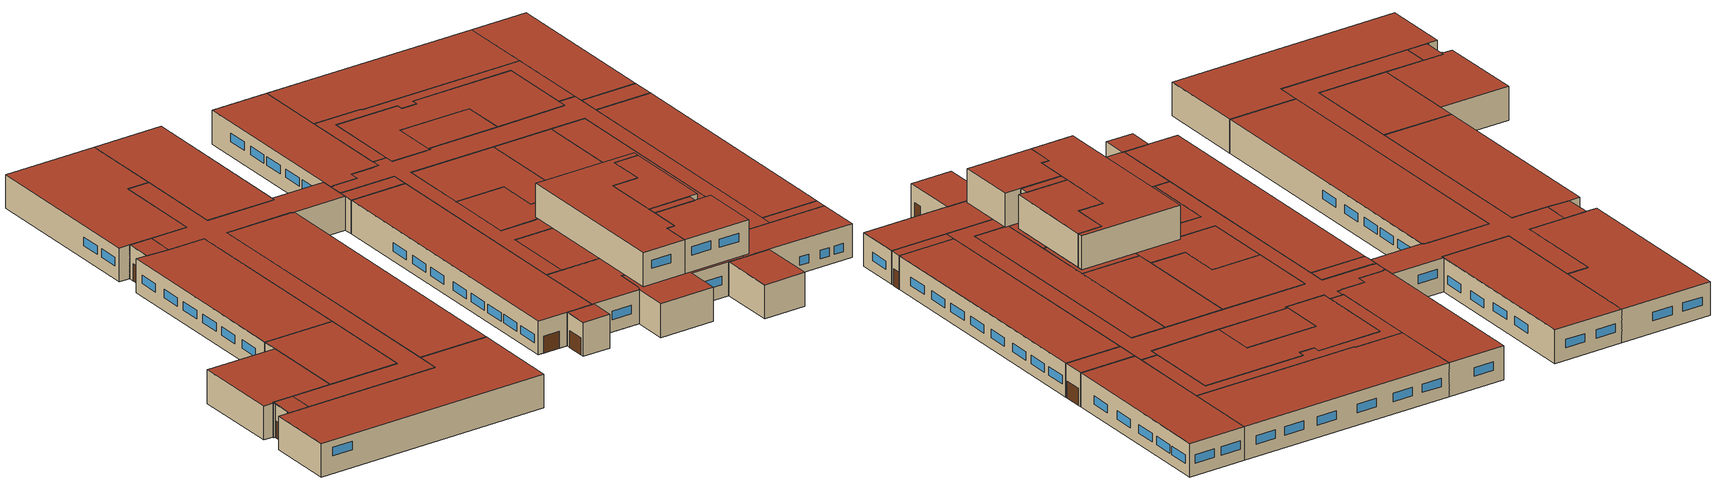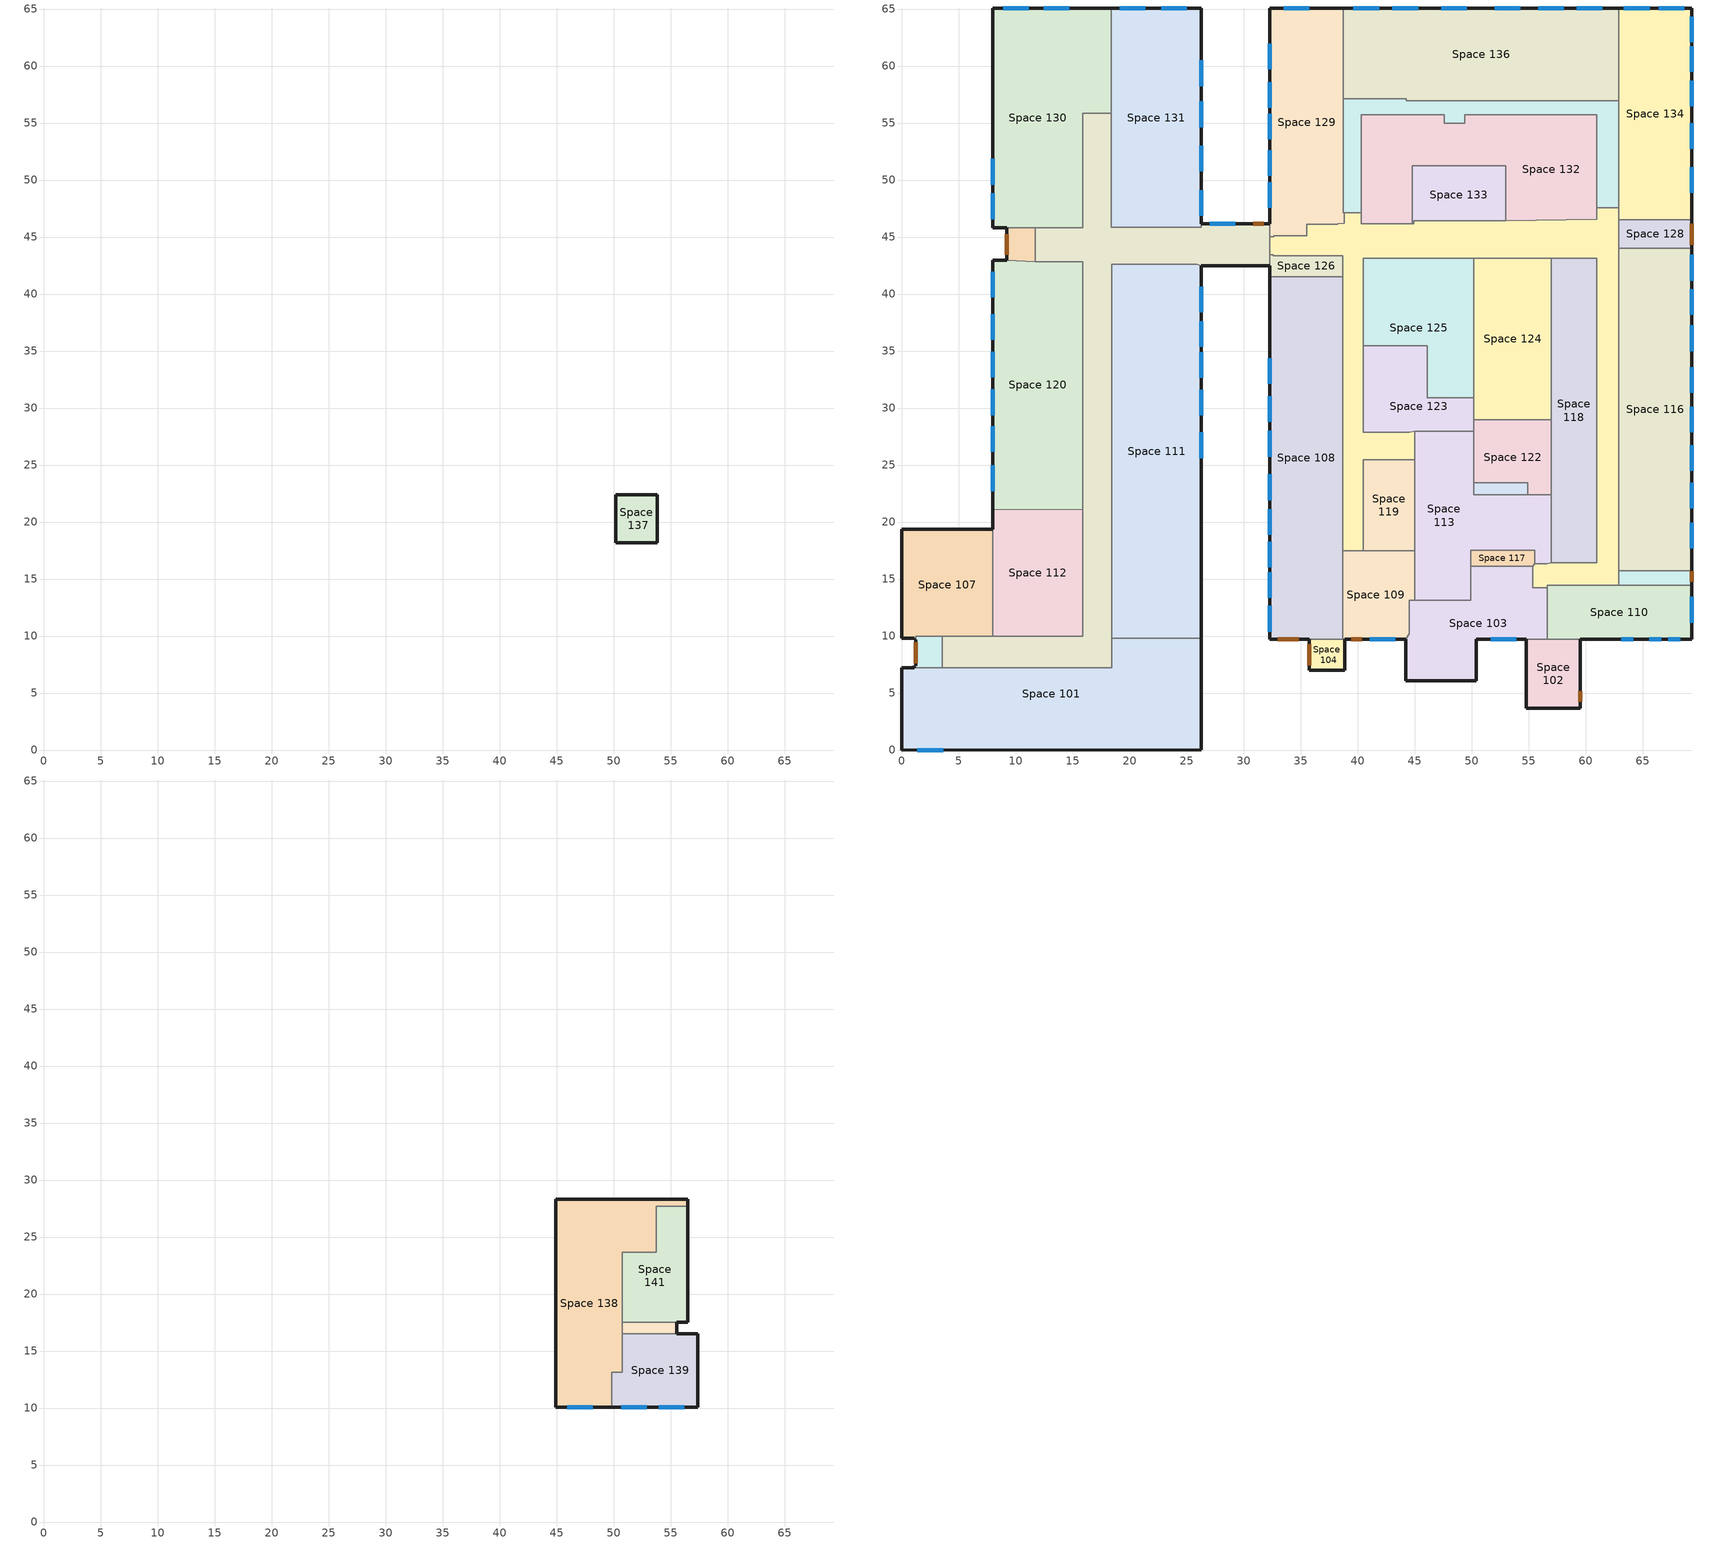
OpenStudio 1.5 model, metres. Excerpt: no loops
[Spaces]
Space 137
 floor ground: 53.8,22.38 53.8,18.16 50.17,18.16 50.17,22.38 z0
 wall ground: 50.17,22.38 50.17,18.16 53.8,18.16 53.8,22.38 50.17,22.38 z0:3.66
Space 101
 floor ground: 26.26,9.81 26.26,0 0,0 0,7.23 18.45,7.23 18.45,9.81 z3.66
 wall outside: 1.1,7.23 0,7.23 0,0 26.26,0 26.26,9.81 z3.66:7.32
 wall to Space 105: 3.55,7.23 1.1,7.23 z3.66:7.32
 wall to Space 106: 18.45,9.81 18.45,7.23 3.55,7.23 z3.66:7.32
 wall to Space 111: 26.26,9.81 18.45,9.81 z3.66:7.32
 window: 1.38,0 3.63,0 z5.6:6.51
 roof outside: 26.26,0 26.26,9.81 18.45,9.81 18.45,7.23 0,7.23 0,0 z7.32
Space 102
 floor ground: 59.53,9.72 59.53,3.64 54.79,3.64 54.79,9.72 z3.66
 wall outside: 54.79,9.72 54.79,3.64 59.53,3.64 59.53,9.72 z3.66:7.32
 wall to Space 103: 56.62,9.72 54.79,9.72 z3.66:7.32
 wall to Space 110: 59.53,9.72 56.62,9.72 z3.66:7.32
 door: 59.53,4.22 59.53,5.13 z3.66:5.49
 roof outside: 59.53,3.64 59.53,9.72 54.79,9.72 54.79,3.64 z7.32
Space 103
 floor ground: 55.34,16.12 55.34,14.25 56.62,14.25 56.62,9.72 50.42,9.72 50.42,6.05 44.21,6.05 44.21,9.72 44.51,10.21 44.51,13.15 49.94,13.15 49.94,16.12 z3.66
 wall outside: 44.21,9.72 44.21,6.05 50.42,6.05 50.42,9.72 54.79,9.72 z3.66:7.32
 wall to Space 109: 45.01,13.15 44.51,13.15 44.51,10.21 44.21,9.72 z3.66:7.32
 wall to Space 113: 49.94,16.12 49.94,13.15 45.01,13.15 z3.66:7.32
 wall to Space 117: 55.34,16.12 49.94,16.12 z3.66:7.32
 wall to Space 114: 56.62,14.25 55.34,14.25 55.34,16.12 z3.66:7.32
 wall to Space 110: 56.62,9.72 56.62,14.25 z3.66:7.32
 window: 51.68,9.72 53.93,9.72 z5.1:6.02
 ceiling adiabatic (V1-BRoof1): 56.62,10.08 56.62,14.25 55.34,14.25 55.34,16.12 49.94,16.12 49.94,13.15 44.93,13.15 44.93,10.08 z7.32
 roof outside: 50.42,6.05 50.42,9.72 56.62,9.72 56.62,10.08 44.93,10.08 44.93,13.15 44.51,13.15 44.51,10.21 44.21,9.72 44.21,6.05 z7.32
Space 104
 floor ground: 35.74,9.72 38.88,9.72 38.88,6.97 35.74,6.97 z3.66
 wall outside: 35.74,9.72 35.74,6.97 38.88,6.97 38.88,9.72 z3.66:7.32
 wall to Space 108: 38.68,9.72 35.74,9.72 z3.66:7.32
 wall to Space 109: 38.88,9.72 38.68,9.72 z3.66:7.32
 door: 35.74,9.28 35.74,7.45 z3.66:5.49
 roof outside: 38.88,6.97 38.88,9.72 35.74,9.72 35.74,6.97 z7.32
Space 105
 floor ground: 3.55,10 3.55,7.23 1.1,7.23 1.1,7.38 1.25,7.38 1.25,10 z3.66
 wall outside: 1.25,9.66 1.25,7.38 1.1,7.38 1.1,7.23 z3.66:7.32
 wall to Space 107: 3.55,10 1.25,10 1.25,9.66 z3.66:7.32
 wall to Space 106: 3.55,7.23 3.55,10 z3.66:7.32
 door: 1.25,9.46 1.25,7.63 z3.66:5.49
 roof outside: 3.55,7.23 3.55,10 1.25,10 1.25,7.38 1.1,7.38 1.1,7.23 z7.32
Space 106
 floor ground: 18.38,55.85 18.38,45.86 26.26,45.86 26.26,46.18 32.31,46.18 32.31,42.5 26.26,42.5 25.87,42.62 18.45,42.62 18.45,7.23 3.55,7.23 3.55,10 15.9,10 15.9,42.82 11.72,42.82 11.72,45.81 15.9,45.81 15.9,55.85 z3.66
 wall outside: 32.31,46.18 26.26,46.18 / 26.26,42.5 32.31,42.5 z3.66:7.32
 wall to Space 107: 7.98,10 3.55,10 z3.66:7.32
 wall to Space 112: 15.9,21.09 15.9,10 7.98,10 z3.66:7.32
 wall to Space 120: 11.72,42.82 15.9,42.82 15.9,21.09 z3.66:7.32
 wall to Space 127: 11.72,45.81 11.72,42.82 z3.66:7.32
 wall to Space 130: 18.38,55.85 15.9,55.85 15.9,45.81 11.72,45.81 z3.66:7.32
 wall to Space 131: 26.26,46.18 26.26,45.86 18.38,45.86 18.38,55.85 z3.66:7.32
 wall to Space 129: 32.31,45.01 32.31,46.18 z3.66:7.32
 wall to Space 114: 32.31,43.43 32.31,45.01 z3.66:7.32
 wall to Space 126: 32.31,42.5 32.31,43.43 z3.66:7.32
 wall to Space 111: 18.45,9.81 18.45,42.62 25.87,42.62 26.26,42.5 z3.66:7.32
 window: 29.28,46.18 27.03,46.18 z5.39:6.3
 door: 31.76,46.18 30.84,46.18 z3.66:5.49
 roof outside: 18.45,7.23 18.45,42.62 25.87,42.62 26.26,42.5 32.31,42.5 32.31,46.18 26.26,46.18 26.26,45.86 18.38,45.86 18.38,55.85 15.9,55.85 15.9,45.81 11.72,45.81 11.72,42.82 15.9,42.82 15.9,10 3.55,10 3.55,7.23 z7.32
Space 107
 floor ground: 7.98,19.35 7.98,10 1.25,10 1.25,9.66 1.1,9.66 1.1,9.81 0,9.81 0,19.35 z3.66
 wall outside: 7.98,19.35 0,19.35 0,9.81 1.1,9.81 1.1,9.66 1.25,9.66 z3.66:7.32
 wall to Space 112: 7.98,10 7.98,19.35 z3.66:7.32
 roof outside: 1.25,9.66 1.25,10 7.98,10 7.98,19.35 0,19.35 0,9.81 1.1,9.81 1.1,9.66 z7.32
Space 108
 floor ground: 38.68,41.49 38.68,9.72 32.31,9.72 32.31,41.49 z3.66
 wall outside: 32.31,41.49 32.31,9.72 35.74,9.72 z3.66:7.32
 wall to Space 126: 38.68,41.49 32.31,41.49 z3.66:7.32
 wall to Space 114: 38.68,17.49 38.68,41.49 z3.66:7.32
 wall to Space 109: 38.68,9.72 38.68,17.49 z3.66:7.32
 window: 32.31,34.37 32.31,32.12 / 32.31,21.12 32.31,18.87 / 32.31,18.26 32.31,16.01 / 32.31,31.05 32.31,28.8 / 32.31,12.63 32.31,10.39 / 32.31,27.98 32.31,25.74 / 32.31,24.18 32.31,21.93 / 32.31,15.6 32.31,13.35 z4.73:5.64
 door: 32.99,9.72 34.81,9.72 z3.66:5.49
 roof outside: 38.68,9.72 38.68,41.49 32.31,41.49 32.31,9.72 z7.32
Space 109
 floor ground: 45.01,17.49 45.01,13.15 44.51,13.15 44.51,10.21 44.21,9.72 38.68,9.72 38.68,17.49 z3.66
 wall outside: 38.88,9.72 44.21,9.72 z3.66:7.32
 wall to Space 114: 40.48,17.49 38.68,17.49 z3.66:7.32
 wall to Space 119: 45.01,17.49 40.48,17.49 z3.66:7.32
 wall to Space 113: 45.01,13.15 45.01,17.49 z3.66:7.32
 window: 41.07,9.72 43.31,9.72 z4.99:5.9
 door: 39.44,9.72 40.36,9.72 z3.66:5.49
 ceiling adiabatic (V1-BRoof1): 45.01,13.15 45.01,17.49 44.93,17.49 44.93,13.15 z7.32
 roof outside: 44.21,9.72 44.51,10.21 44.51,13.15 44.93,13.15 44.93,17.49 38.68,17.49 38.68,9.72 z7.32
Space 110
 floor ground: 69.32,14.43 69.32,9.72 56.62,9.72 56.62,14.43 z3.66
 wall outside: 59.53,9.72 69.32,9.72 69.32,14.43 z3.66:7.32
 wall to Space 114: 62.91,14.43 56.62,14.43 56.62,14.25 z3.66:7.32
 wall to Space 115: 69.32,14.43 62.91,14.43 z3.66:7.32
 window: 69.32,11.18 69.32,13.43 z4.86:5.78; 65.58,9.72 66.64,9.72 / 63.13,9.72 64.19,9.72 / 67.25,9.72 68.31,9.72 z4.55:5.47
 ceiling adiabatic (V1-BRoof1): 57.38,10.08 57.38,14.43 56.62,14.43 56.62,10.08 z7.32
 roof outside: 56.62,9.72 69.32,9.72 69.32,14.43 57.38,14.43 57.38,10.08 56.62,10.08 z7.32
Space 111
 floor ground: 25.87,42.62 26.26,42.5 26.26,9.81 18.45,9.81 18.45,42.62 z3.66
 wall outside: 26.26,9.81 26.26,42.5 z3.66:7.32
 window: 26.26,32.66 26.26,34.91 / 26.26,25.6 26.26,27.85 / 26.26,38.4 26.26,40.65 / 26.26,35.38 26.26,37.63 / 26.26,29.35 26.26,31.6 z5.22:6.14
 roof outside: 26.26,9.81 26.26,42.5 25.87,42.62 18.45,42.62 18.45,9.81 z7.32
Space 112
 floor ground: 7.98,21.11 15.9,21.09 15.9,10 7.98,10 z3.66
 wall outside: 7.98,21.11 7.98,19.35 z3.66:7.32
 wall to Space 120: 15.9,21.09 7.98,21.11 z3.66:7.32
 roof outside: 15.9,10 15.9,21.09 7.98,21.11 7.98,10 z7.32
Space 113
 floor ground: 45.01,27.98 50.2,27.98 50.17,23.45 50.17,18.16 53.8,18.16 53.8,22.38 56.99,22.38 56.99,16.42 56.62,16.34 55.53,16.34 55.53,17.52 49.94,17.52 49.94,13.15 45.01,13.15 z3.66
 floor to Space 137: 53.8,22.38 53.8,18.16 50.17,18.16 50.17,22.38 z3.66
 wall to Space 121: 54.91,22.38 50.17,22.38 50.17,23.45 z3.66:7.32
 wall to Space 122: 56.99,22.38 54.91,22.38 / 50.17,23.45 50.2,27.98 z3.66:7.32
 wall to Space 118: 56.99,16.42 56.99,22.38 z3.66:7.32
 wall to Space 114: 55.53,16.34 56.62,16.34 56.99,16.42 / 45.01,27.98 45.01,25.46 z3.66:7.32
 wall to Space 117: 49.94,16.12 49.94,17.52 55.53,17.52 55.53,16.34 z3.66:7.32
 wall to Space 119: 45.01,25.46 45.01,17.49 z3.66:7.32
 wall to Space 123: 50.2,27.98 45.01,27.98 z3.66:7.32
 ceiling adiabatic (V1-BRoof1): 49.94,13.15 49.94,17.52 56.49,17.52 56.49,22.38 50.17,22.38 50.17,23.45 50.2,27.98 45.01,27.98 45.01,13.15 z7.32; 56.62,16.34 56.99,16.42 56.99,16.52 55.53,16.52 55.53,16.34 z7.32
 roof outside: 55.53,16.52 56.99,16.52 56.99,22.38 56.49,22.38 56.49,17.52 55.53,17.52 z7.32
Space 114
 floor ground: 62.91,47.57 62.91,14.43 56.62,14.43 56.62,14.25 55.34,14.25 55.34,16.12 55.53,16.34 56.62,16.34 56.99,16.42 60.97,16.42 60.97,43.13 40.48,43.13 40.48,27.86 44.51,27.86 45.01,27.98 45.01,25.46 40.48,25.46 40.48,17.49 38.68,17.49 38.68,43.37 32.61,43.37 32.61,43.43 32.31,43.43 32.31,45.01 32.64,45.01 32.64,45.09 35.53,45.09 35.53,46.11 38.26,46.11 38.26,46.18 38.83,46.19 38.83,47.13 40.34,47.13 40.34,46.14 44.93,46.14 44.93,46.41 52.97,46.41 60.99,46.54 60.99,47.57 z3.66
 wall to Space 132: 60.99,47.57 60.99,46.54 52.97,46.41 / 44.8,46.14 40.34,46.14 40.34,47.13 z3.66:7.32
 wall to Space 135: 62.91,47.57 60.99,47.57 / 40.34,47.13 38.83,47.13 z3.66:7.32
 wall to Space 134: 62.91,46.53 62.91,47.57 z3.66:7.32
 wall to Space 128: 62.91,44.02 62.91,46.53 z3.66:7.32
 wall to Space 116: 62.91,15.71 62.91,44.02 z3.66:7.32
 wall to Space 115: 62.91,14.43 62.91,15.71 z3.66:7.32
 wall to Space 117: 55.53,16.34 55.34,16.12 z3.66:7.32
 wall to Space 118: 56.99,43.13 60.97,43.13 60.97,16.42 56.99,16.42 z3.66:7.32
 wall to Space 124: 50.2,43.13 56.99,43.13 z3.66:7.32
 wall to Space 125: 40.48,35.47 40.48,43.13 50.2,43.13 z3.66:7.32
 wall to Space 123: 45.01,27.98 44.51,27.86 40.48,27.86 40.48,35.47 z3.66:7.32
 wall to Space 119: 40.48,17.49 40.48,25.46 45.01,25.46 z3.66:7.32
 wall to Space 126: 32.31,43.43 32.61,43.43 32.61,43.37 38.68,43.37 38.68,41.49 z3.66:7.32
 wall to Space 129: 38.83,47.13 38.83,46.19 38.26,46.18 38.26,46.11 35.53,46.11 35.53,45.09 32.64,45.09 32.64,45.01 32.31,45.01 z3.66:7.32
 wall to Space 133: 52.97,46.41 44.93,46.41 44.93,46.14 44.8,46.14 z3.66:7.32
 ceiling adiabatic (V1-BRoof1): 56.62,14.25 56.62,14.43 57.38,14.43 57.38,16.42 56.99,16.42 56.62,16.34 55.53,16.34 55.34,16.12 55.34,14.25 z7.32
 roof outside: 62.91,14.43 62.91,47.57 60.99,47.57 60.99,46.54 52.97,46.41 44.93,46.41 44.93,46.14 40.34,46.14 40.34,47.13 38.83,47.13 38.83,46.19 38.26,46.18 38.26,46.11 35.53,46.11 35.53,45.09 32.64,45.09 32.64,45.01 32.31,45.01 32.31,43.43 32.61,43.43 32.61,43.37 38.68,43.37 38.68,17.49 40.48,17.49 40.48,25.46 44.93,25.46 44.93,27.96 44.51,27.86 40.48,27.86 40.48,43.13 60.97,43.13 60.97,16.42 57.38,16.42 57.38,14.43 z7.32; 45.01,25.46 45.01,27.98 44.93,27.96 44.93,25.46 z7.32
Space 115
 floor ground: 69.32,15.71 69.32,14.43 62.91,14.43 62.91,15.71 z3.66
 wall outside: 69.32,14.43 69.32,15.71 z3.66:7.32
 wall to Space 116: 69.32,15.71 62.91,15.71 z3.66:7.32
 door: 69.32,14.75 69.32,15.66 z3.66:5.49
 roof outside: 69.32,14.43 69.32,15.71 62.91,15.71 62.91,14.43 z7.32
Space 116
 floor ground: 62.91,44.02 69.32,44.02 69.32,15.71 62.91,15.71 z3.66
 wall outside: 69.32,15.71 69.32,44.02 z3.66:7.32
 wall to Space 128: 69.32,44.02 62.91,44.02 z3.66:7.32
 window: 69.32,34.99 69.32,37.24 / 69.32,27.87 69.32,30.12 / 69.32,17.68 69.32,19.93 / 69.32,24.5 69.32,26.75 / 69.32,38.16 69.32,40.41 / 69.32,21.2 69.32,23.45 / 69.32,41.17 69.32,43.42 / 69.32,31.34 69.32,33.59 z4.86:5.78
 roof outside: 69.32,15.71 69.32,44.02 62.91,44.02 62.91,15.71 z7.32
Space 117
 floor ground: 55.53,17.52 55.53,16.34 55.34,16.12 49.94,16.12 49.94,17.52 z3.66
 ceiling adiabatic (V1-BRoof1): 55.34,16.12 55.53,16.34 55.53,17.52 49.94,17.52 49.94,16.12 z7.32
Space 118
 floor ground: 60.97,43.13 60.97,16.42 56.99,16.42 56.99,43.13 z3.66
 wall to Space 122: 56.99,28.98 56.99,22.38 z3.66:7.32
 wall to Space 124: 56.99,43.13 56.99,28.98 z3.66:7.32
 roof outside: 60.97,16.42 60.97,43.13 56.99,43.13 56.99,16.52 57.38,16.52 57.38,16.42 z7.32
Space 119
 floor ground: 45.01,25.46 45.01,17.49 40.48,17.49 40.48,25.46 z3.66
 ceiling adiabatic (V1-BRoof1): 45.01,17.49 45.01,25.46 44.93,25.46 44.93,17.49 z7.32
 roof outside: 44.93,17.49 44.93,25.46 40.48,25.46 40.48,17.49 z7.32
Space 120
 floor ground: 9.21,42.96 11.72,42.82 15.9,42.82 15.9,21.09 7.98,21.11 7.98,42.96 z3.66
 wall outside: 9.21,42.96 7.98,42.96 7.98,21.11 z3.66:7.32
 wall to Space 127: 11.72,42.82 9.21,42.96 z3.66:7.32
 window: 7.98,38.22 7.98,35.97 / 7.98,41.95 7.98,39.7 / 7.98,24.96 7.98,22.71 / 7.98,28.41 7.98,26.16 / 7.98,34.95 7.98,32.7 / 7.98,31.63 7.98,29.38 z5.07:5.99
 roof outside: 15.9,21.09 15.9,42.82 11.72,42.82 9.21,42.96 7.98,42.96 7.98,21.11 z7.32
Space 121
 floor ground: 54.91,23.45 54.91,22.38 50.17,22.38 50.17,23.45 z3.66
 wall to Space 122: 54.91,22.38 54.91,23.45 50.17,23.45 z3.66:7.32
 ceiling adiabatic (V1-BRoof1): 54.91,22.38 54.91,23.45 50.17,23.45 50.17,22.38 z7.32
Space 122
 floor ground: 56.99,28.98 56.99,22.38 54.91,22.38 54.91,23.45 50.17,23.45 50.2,27.98 50.2,28.98 z3.66
 wall to Space 123: 50.2,28.98 50.2,28.58 50.2,27.98 z3.66:7.32
 wall to Space 124: 56.99,28.98 50.2,28.98 z3.66:7.32
 ceiling adiabatic (V1-BRoof1): 56.49,22.38 56.49,28.29 50.2,28.29 50.2,27.98 50.17,23.45 54.91,23.45 54.91,22.38 z7.32
 roof outside: 56.99,22.38 56.99,28.98 50.2,28.98 50.2,28.29 56.49,28.29 56.49,22.38 z7.32
Space 123
 floor ground: 46.12,35.47 46.12,30.91 50.2,30.91 50.2,27.98 45.01,27.98 44.51,27.86 40.48,27.86 40.48,35.47 z3.66
 wall to Space 124: 50.2,28.98 50.2,30.91 z3.66:7.32
 wall to Space 125: 50.2,30.91 46.12,30.91 46.12,35.47 40.48,35.47 z3.66:7.32
 ceiling adiabatic (V1-BRoof1): 44.93,27.96 45.01,27.98 50.2,27.98 50.2,28.29 44.93,28.29 z7.32
 roof outside: 44.51,27.86 44.93,27.96 44.93,28.29 50.2,28.29 50.2,30.91 46.12,30.91 46.12,35.47 40.48,35.47 40.48,27.86 z7.32
Space 124
 floor ground: 50.2,43.13 56.99,43.13 56.99,28.98 50.2,28.98 z3.66
 wall to Space 125: 50.2,43.13 50.2,30.91 z3.66:7.32
 roof outside: 56.99,28.98 56.99,43.13 50.2,43.13 50.2,28.98 z7.32
Space 125
 floor ground: 40.48,43.13 50.2,43.13 50.2,30.91 46.12,30.91 46.12,35.47 40.48,35.47 z3.66
 roof outside: 50.2,30.91 50.2,43.13 40.48,43.13 40.48,35.47 46.12,35.47 46.12,30.91 z7.32
Space 126
 floor ground: 32.61,43.43 32.61,43.37 38.68,43.37 38.68,41.49 32.31,41.49 32.31,43.43 z3.66
 wall outside: 32.31,42.5 32.31,41.49 z3.66:7.32
 roof outside: 38.68,41.49 38.68,43.37 32.61,43.37 32.61,43.43 32.31,43.43 32.31,41.49 z7.32
Space 127
 floor ground: 11.72,45.81 11.72,42.82 9.21,42.96 9.21,45.81 z3.66
 wall outside: 9.21,45.81 9.21,42.96 z3.66:7.32
 wall to Space 130: 11.72,45.81 9.21,45.81 z3.66:7.32
 door: 9.21,45.25 9.21,43.43 z3.66:5.49
 roof outside: 11.72,42.82 11.72,45.81 9.21,45.81 9.21,42.96 z7.32
Space 128
 floor ground: 69.32,46.53 69.32,44.02 62.91,44.02 62.91,46.53 z3.66
 wall outside: 69.32,44.02 69.32,46.53 z3.66:7.32
 wall to Space 134: 69.32,46.53 62.91,46.53 z3.66:7.32
 door: 69.32,44.32 69.32,46.15 z3.66:5.49
 roof outside: 69.32,44.02 69.32,46.53 62.91,46.53 62.91,44.02 z7.32
Space 129
 floor ground: 38.74,65.09 38.74,47.13 38.83,47.13 38.83,46.19 38.26,46.18 38.26,46.11 35.53,46.11 35.53,45.09 32.64,45.09 32.64,45.01 32.31,45.01 32.31,65.09 z3.66
 wall outside: 38.74,65.09 32.31,65.09 32.31,46.18 z3.66:7.32
 wall to Space 136: 38.74,57.13 38.74,65.09 z3.66:7.32
 wall to Space 135: 38.83,47.13 38.74,47.13 38.74,57.13 z3.66:7.32
 window: 35.75,65.09 33.5,65.09 z5:5.91; 32.31,52.61 32.31,50.36 / 32.31,61.96 32.31,59.71 / 32.31,49.8 32.31,47.55 / 32.31,55.81 32.31,53.56 / 32.31,58.59 32.31,56.35 z5.2:6.11
 roof outside: 32.64,45.01 32.64,45.09 35.53,45.09 35.53,46.11 38.26,46.11 38.26,46.18 38.83,46.19 38.83,47.13 38.74,47.13 38.74,65.09 32.31,65.09 32.31,45.01 z7.32
Space 130
 floor ground: 18.38,65.09 18.38,55.85 15.9,55.85 15.9,45.81 7.98,45.81 7.98,65.09 z3.66
 wall outside: 18.38,65.09 7.98,65.09 7.98,45.81 9.21,45.81 z3.66:7.32
 wall to Space 131: 18.38,55.85 18.38,65.09 z3.66:7.32
 window: 7.98,48.82 7.98,46.57 / 7.98,51.85 7.98,49.6 z5.07:5.99; 11.16,65.09 8.92,65.09 / 14.7,65.09 12.45,65.09 z5:5.91
 roof outside: 15.9,45.81 15.9,55.85 18.38,55.85 18.38,65.09 7.98,65.09 7.98,45.81 z7.32
Space 131
 floor ground: 18.38,65.09 26.26,65.09 26.26,45.86 18.38,45.86 z3.66
 wall outside: 26.26,46.18 26.26,65.09 18.38,65.09 z3.66:7.32
 window: 21.37,65.09 19.12,65.09 / 25.01,65.09 22.76,65.09 z5:5.91; 26.26,58.24 26.26,60.49 / 26.26,54.65 26.26,56.9 z5.06:5.97; 26.26,46.86 26.26,49.11 / 26.26,50.76 26.26,53.01 z4.75:5.66
 roof outside: 26.26,45.86 26.26,65.09 18.38,65.09 18.38,45.86 z7.32
Space 132
 floor ground: 47.61,55.71 47.61,54.98 49.4,54.98 49.4,55.71 60.99,55.71 60.99,46.54 52.97,46.41 52.97,51.26 44.8,51.26 44.8,46.14 40.34,46.14 40.34,55.71 z3.66
 wall to Space 133: 44.8,46.14 44.8,51.26 52.97,51.26 52.97,46.41 z3.66:7.32
 wall to Space 135: 60.99,47.57 60.99,55.71 49.4,55.71 49.4,54.98 47.61,54.98 47.61,55.71 40.34,55.71 40.34,47.13 z3.66:7.32
 roof outside: 44.8,46.14 44.8,51.26 52.97,51.26 52.97,46.41 60.99,46.54 60.99,55.71 49.4,55.71 49.4,54.98 47.61,54.98 47.61,55.71 40.34,55.71 40.34,46.14 z7.32
Space 133
 floor ground: 52.97,51.26 52.97,46.41 44.93,46.41 44.93,46.14 44.8,46.14 44.8,51.26 z3.66
 roof outside: 44.93,46.14 44.93,46.41 52.97,46.41 52.97,51.26 44.8,51.26 44.8,46.14 z7.32
Space 134
 floor ground: 69.32,65.09 69.32,46.53 62.91,46.53 62.91,65.09 z3.66
 wall outside: 69.32,46.53 69.32,65.09 62.91,65.09 z3.66:7.32
 wall to Space 135: 62.91,56.97 62.91,47.57 z3.66:7.32
 wall to Space 136: 62.91,65.09 62.91,56.97 z3.66:7.32
 window: 68.66,65.09 66.41,65.09 / 65.6,65.09 63.35,65.09 z5:5.91; 69.32,59.49 69.32,61.74 / 69.32,48.87 69.32,51.12 / 69.32,56.45 69.32,58.7 / 69.32,52.74 69.32,54.99 / 69.32,62.08 69.32,64.33 z4.86:5.78
 roof outside: 69.32,46.53 69.32,65.09 62.91,65.09 62.91,46.53 z7.32
Space 135
 floor ground: 44.27,57.13 44.27,56.97 62.91,56.97 62.91,47.57 60.99,47.57 60.99,55.71 49.4,55.71 49.4,54.98 47.61,54.98 47.61,55.71 40.34,55.71 40.34,47.13 38.74,47.13 38.74,57.13 z3.66
 wall to Space 136: 62.91,56.97 44.27,56.97 44.27,57.13 38.74,57.13 z3.66:7.32
 roof outside: 40.34,47.13 40.34,55.71 47.61,55.71 47.61,54.98 49.4,54.98 49.4,55.71 60.99,55.71 60.99,47.57 62.91,47.57 62.91,56.97 44.27,56.97 44.27,57.13 38.74,57.13 38.74,47.13 z7.32
Space 136
 floor ground: 62.91,65.09 62.91,56.97 44.27,56.97 44.27,57.13 38.74,57.13 38.74,65.09 z3.66
 wall outside: 62.91,65.09 38.74,65.09 z3.66:7.32
 window: 61.46,65.09 59.21,65.09 / 45.3,65.09 43.05,65.09 / 54.26,65.09 52.01,65.09 / 58.09,65.09 55.84,65.09 / 41.88,65.09 39.63,65.09 / 49.57,65.09 47.32,65.09 z5:5.91
 roof outside: 62.91,56.97 62.91,65.09 38.74,65.09 38.74,57.13 44.27,57.13 44.27,56.97 z7.32
Space 138
 floor adiabatic (000_ExtSlabCarpet_4in_ClimateZone 1-8): 44.93,28.29 56.49,28.29 56.49,27.68 53.74,27.68 53.74,23.66 50.75,23.66 50.75,13.13 49.84,13.13 49.84,10.08 44.93,10.08 z7.32
 wall outside: 56.49,27.68 56.49,28.29 44.93,28.29 44.93,10.08 49.84,10.08 z7.32:10.97
 wall to Space 140: 50.75,16.52 50.75,17.52 z7.32:10.97
 wall to Space 139: 49.84,10.08 49.84,13.13 50.75,13.13 50.75,16.52 z7.32:10.97
 wall to Space 141: 50.75,17.52 50.75,23.66 53.74,23.66 53.74,27.68 56.49,27.68 z7.32:10.97
 window: 45.94,10.08 48.19,10.08 z8.99:9.9
 roof outside: 49.84,10.08 49.84,13.13 50.75,13.13 50.75,23.66 53.74,23.66 53.74,27.68 56.49,27.68 56.49,28.29 44.93,28.29 44.93,10.08 z10.97
Space 139
 floor adiabatic (000_ExtSlabCarpet_4in_ClimateZone 1-8): 57.38,16.52 57.38,10.08 49.84,10.08 49.84,13.13 50.75,13.13 50.75,16.52 z7.32
 wall outside: 49.84,10.08 57.38,10.08 57.38,16.52 55.53,16.52 z7.32:10.97
 wall to Space 140: 55.53,16.52 50.75,16.52 z7.32:10.97
 window: 53.94,10.08 56.19,10.08 z8.98:9.89; 50.66,10.08 52.91,10.08 z9.06:9.97
 roof outside: 49.84,10.08 57.38,10.08 57.38,16.52 50.75,16.52 50.75,13.13 49.84,13.13 z10.97
Space 140
 floor adiabatic (000_ExtSlabCarpet_4in_ClimateZone 1-8): 55.53,17.52 55.53,16.52 50.75,16.52 50.75,17.52 z7.32
 wall outside: 55.53,16.52 55.53,17.52 z7.32:10.97
 wall to Space 141: 55.53,17.52 50.75,17.52 z7.32:10.97
 roof outside: 55.53,16.52 55.53,17.52 50.75,17.52 50.75,16.52 z10.97
Space 141
 floor adiabatic (000_ExtSlabCarpet_4in_ClimateZone 1-8): 56.49,27.68 56.49,17.52 50.75,17.52 50.75,23.66 53.74,23.66 53.74,27.68 z7.32
 wall outside: 55.53,17.52 56.49,17.52 56.49,27.68 z7.32:10.97
 roof outside: 50.75,17.52 56.49,17.52 56.49,27.68 53.74,27.68 53.74,23.66 50.75,23.66 z10.97
[Site]
Site 1: Latitude {deg}=53.53; Longitude {deg}=-114.1; Time Zone {hr}=-7; Elevation {m}=723
[Building]
Training exemplar - (Vintage 2): North Axis {deg}=60; Default Construction Set=ASHRAE_189.1-2009_ClimateZone 4-5 (mdoff)_ConstSet; Default Schedule Set=BLDG034 SetSchedule
[ClimateZones]
Climate Zone Institution Name 1=ASHRAE; Climate Zone Document Name 1=ANSI/ASHRAE Standard 169; Climate Zone Document Year 1=2006; Climate Zone Institution Name 2=CEC; Climate Zone Document Name 2=California Climate Zone Descriptions; Climate Zone Document Year 2=1995
[SizingPeriod:DesignDay] Barometric Pressure {Pa}=92936; Wind Direction {deg}=180; Sky Clearness=0; Rain Indicator=0; Snow Indicator=0; Day of Month=21; Daylight Saving Time Indicator=0; Dry-Bulb Temperature Range Modifier Type=DefaultMultipliers
Name | Maximum Dry-Bulb Temperature {C} | Daily Dry-Bulb Temperature Range {deltaC} | Humidity Indicating Conditions at Maximum Dry-Bulb {BasedOnField A3} | Wind Speed {m/s} | Month | Day Type | Humidity Indicating Type | Solar Model Indicator | ASHRAE Taub | ASHRAE Taud
Edmonton Stony Plain Ann Htg Wind 99.6% Condns WS=>MCDB | -5.8 | 0 | -5.8 | 11.6 | 1 | WinterDesignDay | Wetbulb | ASHRAEClearSky
Edmonton Stony Plain Ann Clg .4% Condns DP=>MDB | 22.6 | 12 | 16.5 | 3.8 | 7 | SummerDesignDay | Dewpoint | ASHRAETau | 0.353 | 2.369
Edmonton Stony Plain Ann Clg .4% Condns DB=>MWB | 27.5 | 12 | 17.6 | 3.8 | 7 | SummerDesignDay | Wetbulb | ASHRAETau | 0.353 | 2.369
Edmonton Stony Plain Ann Clg .4% Condns Enth=>MDB | 25.6 | 12 | 57100 | 3.8 | 7 | SummerDesignDay | Enthalpy | ASHRAETau | 0.353 | 2.369
[Construction]
000_ExtSlabCarpet_4in_ClimateZone 1-8: MAT-CC05 4 HW CONCRETE, CP02 CARPET PAD
000_Exterior Door: 000_F08 Metal surface, 000_I01 25mm insulation board
000_Exterior Window: 000_Clear 3mm, 000_Air 13mm, 000_Clear 3mm
000_Interior Ceiling: 000_M11 100mm lightweight concrete, 000_F05 Ceiling air space resistance, 000_F16 Acoustic tile
000_Interior Door; 000_Interior Partition: 000_G05 25mm wood
000_Interior Floor: 000_F16 Acoustic tile, 000_F05 Ceiling air space resistance, 000_M11 100mm lightweight concrete
000_Interior Wall: 000_G01a 19mm gypsum board, 000_F04 Wall air space resistance, 000_G01a 19mm gypsum board
000_Interior Window: 000_Clear 3mm
ASHRAE_189.1-2009_ExtRoof_IEAD_ClimateZone 2-5: Roof Membrane, Roof Insulation [21], Metal Decking
ASHRAE_189.1-2009_ExtWall_SteelFrame_ClimateZone 4-8: MAT-SHEATH, Wall Insulation [39], 1/2IN Gypsum
ASHRAE_189.1-2009_ExtWindow_ClimateZone 4-5: Theoretical Glass [207]
V1-BRoof1: Built-up Roofing - 3/8 in., 50mm extruded polystyrene roof insulation, 50mm lightweight concrete 1
[DefaultConstructionSet]
ASHRAE_189.1-2009_ClimateZone 4-5 (mdoff)_ConstSet: Default Exterior Surface Constructions=ASHRAE_189.1-2009_ClimateZone 4-5 (mdoff)_Exterior_DefSurfCons 3; Default Interior Surface Constructions=000_Interior_DefSurfCons; Default Ground Contact Surface Constructions=000_Ground_DefSurfCons; Default Exterior SubSurface Constructions=ASHRAE_189.1-2009_ClimateZone 4-5 (mdoff)_Exterior_DefSubCons 2; Default Interior SubSurface Constructions=000_Interior_DefSubCons; Interior Partition Construction=000_Interior Partition
[DefaultSubSurfaceConstructions] Glass Door Construction=000_Exterior Window; Skylight Construction=000_Exterior Window; Tubular Daylight Dome Construction=000_Interior Window; Tubular Daylight Diffuser Construction=000_Interior Window
Name | Fixed Window Construction | Operable Window Construction | Door Construction
000_Interior_DefSubCons | 000_Interior Window | 000_Interior Window | 000_Interior Door
ASHRAE_189.1-2009_ClimateZone 4-5 (mdoff)_Exterior_DefSubCons 2 | ASHRAE_189.1-2009_ExtWindow_ClimateZone 4-5 | ASHRAE_189.1-2009_ExtWindow_ClimateZone 4-5 | 000_Exterior Door
[DefaultSurfaceConstructions]
Name | Floor Construction | Wall Construction | Roof Ceiling Construction
000_Ground_DefSurfCons | 000_ExtSlabCarpet_4in_ClimateZone 1-8 | 000_ExtSlabCarpet_4in_ClimateZone 1-8 | 000_ExtSlabCarpet_4in_ClimateZone 1-8
000_Interior_DefSurfCons | 000_Interior Floor | 000_Interior Wall | 000_Interior Ceiling
ASHRAE_189.1-2009_ClimateZone 4-5 (mdoff)_Exterior_DefSurfCons 3 | 000_ExtSlabCarpet_4in_ClimateZone 1-8 | ASHRAE_189.1-2009_ExtWall_SteelFrame_ClimateZone 4-8 | ASHRAE_189.1-2009_ExtRoof_IEAD_ClimateZone 2-5
[Material]
Name | Roughness | Thickness | Conductivity | Density | Specific Heat | Thermal Absorptance | Solar Absorptance | Visible Absorptance | Thickness {m} | Conductivity {W/m-K} | Density {kg/m3} | Specific Heat {J/kg-K}
000_F08 Metal surface | Smooth | 0.0008 | 45.28 | 7824 | 500
000_F16 Acoustic tile | MediumSmooth | 0.0191 | 0.06 | 368 | 590
000_G01a 19mm gypsum board | MediumSmooth | 0.019 | 0.16 | 800 | 1090
000_G05 25mm wood | MediumSmooth | 0.0254 | 0.15 | 608 | 1630
000_I01 25mm insulation board | MediumRough | 0.0254 | 0.03 | 43 | 1210
000_M11 100mm lightweight concrete | MediumRough | 0.1016 | 0.53 | 1280 | 840
1/2IN Gypsum | Smooth | 0.0127 | 0.16 | 784.9 | 830 | 0.9 | 0.92 | 0.92
MAT-CC05 4 HW CONCRETE | Rough | 0.1016 | 1.311 | 2240 | 836.8 | 0.9 | 0.7 | 0.7
Metal Decking | MediumSmooth | 0.0015 | 45.006 | 7680 | 418.4 | 0.9 | 0.7 | 0.3
Roof Insulation [21] | MediumRough | 0.2105 | 0.049 | 265 | 836.8 | 0.9 | 0.7 | 0.7
Roof Membrane | VeryRough | 0.0095 | 0.16 | 1121.29 | 1460 | 0.9 | 0.7 | 0.7
Wall Insulation [39] | MediumRough | 0.1184 | 0.045 | 265 | 836.8 | 0.9 | 0.7 | 0.7
Built-up Roofing - 3/8 in. | Rough |  |  |  |  |  |  |  | 0.009525 | 0.16 | 1120 | 1460
50mm extruded polystyrene roof insulation | MediumRough | 0.17248 | 0.049 | 265 | 836.8 | 0.9 | 0.7 | 0.7
50mm lightweight concrete 1 | MediumRough | 0.05 | 0.53 | 1280 | 840
[Material:AirGap]
Name | Thermal Resistance
000_F04 Wall air space resistance | 0.15
000_F05 Ceiling air space resistance | 0.18
[Material:NoMass] Thermal Absorptance=0.9; Solar Absorptance=0.7
Name | Roughness | Thermal Resistance | Visible Absorptance
CP02 CARPET PAD | VeryRough | 0.2165 | 0.8
MAT-SHEATH | Rough | 0.3626 | 0.7
[WindowMaterial:Gas]
000_Air 13mm: Gas Type=Air; Thickness=0.0127
[WindowMaterial:Glazing] Optical Data Type=SpectralAverage; Thickness=0.003; Infrared Transmittance at Normal Incidence=0
Name | Solar Transmittance at Normal Incidence | Front Side Solar Reflectance at Normal Incidence | Back Side Solar Reflectance at Normal Incidence | Visible Transmittance at Normal Incidence | Front Side Visible Reflectance at Normal Incidence | Back Side Visible Reflectance at Normal Incidence | Front Side Infrared Hemispherical Emissivity | Back Side Infrared Hemispherical Emissivity | Conductivity | Dirt Correction Factor for Solar and Visible Transmittance | Solar Diffusing
000_Clear 3mm | 0.837 | 0.075 | 0.075 | 0.898 | 0.081 | 0.081 | 0.84 | 0.84 | 0.9
Theoretical Glass [207] | 0.3311 | 0.6189 | 0.6189 | 0.44 | 0.51 | 0.51 | 0.9 | 0.9 | 0.0133 | 1 | No
[ThermostatSetpoint:DualSetpoint] Heating Setpoint Temperature Schedule=BLDG034_HtgSetp; Cooling Setpoint Temperature Schedule=BLDG034_ClgSetp
Thermostat Setpoint Dual Setpoint 2; Thermostat Setpoint Dual Setpoint 4; Thermostat Setpoint Dual Setpoint 5; Thermostat Setpoint Dual Setpoint 6; Thermostat Setpoint Dual Setpoint 7; Thermostat Setpoint Dual Setpoint 8; Thermostat Setpoint Dual Setpoint 11; Thermostat Setpoint Dual Setpoint 12; Thermostat Setpoint Dual Setpoint 13; Thermostat Setpoint Dual Setpoint 15; Thermostat Setpoint Dual Setpoint 16; Thermostat Setpoint Dual Setpoint 17; Thermostat Setpoint Dual Setpoint 18; Thermostat Setpoint Dual Setpoint 19; Thermostat Setpoint Dual Setpoint 20; Thermostat Setpoint Dual Setpoint 21; Thermostat Setpoint Dual Setpoint 22; Thermostat Setpoint Dual Setpoint 23; Thermostat Setpoint Dual Setpoint 24; Thermostat Setpoint Dual Setpoint 26; Thermostat Setpoint Dual Setpoint 27; Thermostat Setpoint Dual Setpoint 28; Thermostat Setpoint Dual Setpoint 29; Thermostat Setpoint Dual Setpoint 30; Thermostat Setpoint Dual Setpoint 31; Thermostat Setpoint Dual Setpoint 33; Thermostat Setpoint Dual Setpoint 34; Thermostat Setpoint Dual Setpoint 35; Thermostat Setpoint Dual Setpoint 36; Thermostat Setpoint Dual Setpoint 37; Thermostat Setpoint Dual Setpoint 38; Thermostat Setpoint Dual Setpoint 40; Thermostat Setpoint Dual Setpoint 41; Thermostat Setpoint Dual Setpoint 1; Thermostat Setpoint Dual Setpoint 3; Thermostat Setpoint Dual Setpoint 9; Thermostat Setpoint Dual Setpoint 10
[DesignSpecification:OutdoorAir]
Name | Outdoor Air Flow per Person {m3/s-person}
MNECB-Electrical/Mechanical-*-oa | 0.05
MNECB-Office - open plan-A-oa; MNECB-Conf./meet./multi-purpose-C-oa; MNECB-Office - enclosed-A-oa | 0.01
MNECB-Corr. < 2.4m wide-*-oa | 0.025
MNECB-Washroom-*-oa | 0.03
MNECB-Classroom/lecture/training-D-oa | 0.0075
[BuildingStory] Nominal Z Coordinate {m}=0; Nominal Floor to Floor Height {m}=3.658
Building Story 1; Building Story 2; Building Story 3; Building Story 4
[Space]
Name | Space Type | Building Story | Thermal Zone
Space 101 | MNECB-Classroom | Building Story 1 | Thermal Zone 25
Space 102 | MNECB-Electrical/Mechanical | Building Story 1 | Thermal Zone 1
Space 103 | MNECB-Electrical/Mechanical | Building Story 1 | Thermal Zone 22
Space 104 | MNECB-Electrical/Mechanical | Building Story 1 | Thermal Zone 19
Space 105 | MNECB-Corridors | Building Story 1 | Thermal Zone 4
Space 106 | MNECB-Corridors | Building Story 1 | Thermal Zone 15
Space 107 | MNECB-Classroom | Building Story 1 | Thermal Zone 16
Space 108 | MNECB-Classroom | Building Story 1 | Thermal Zone 12
Space 109 | MNECB-Classroom | Building Story 1 | Thermal Zone 8
Space 110 | MNECB-Office - enclosed | Building Story 1 | Thermal Zone 33
Space 111 | MNECB-Classroom | Building Story 1 | Thermal Zone 35
Space 112 | MNECB-Classroom | Building Story 1 | Thermal Zone 5
Space 113 | MNECB-Office - open plan | Building Story 1 | Thermal Zone 2
Space 114 | MNECB-Corridors | Building Story 1 | Thermal Zone 3
Space 115 | MNECB-Corridors | Building Story 1 | Thermal Zone 17
Space 116 | MNECB-Classroom | Building Story 1 | Thermal Zone 13
Space 117 | MNECB-Corridors | Building Story 1 | Thermal Zone 18
Space 118 | MNECB-Office - enclosed | Building Story 1 | Thermal Zone 23
Space 119 | MNECB-Office - enclosed | Building Story 1 | Thermal Zone 20
Space 120 | MNECB-Classroom | Building Story 1 | Thermal Zone 10
Space 121 | MNECB-Corridors | Building Story 1 | Thermal Zone 11
Space 122 | MNECB-Electrical/Mechanical | Building Story 1 | Thermal Zone 31
Space 123 | MNECB-Office - open plan | Building Story 1 | Thermal Zone 34
Space 124 | MNECB-Conference/meeting | Building Story 1 | Thermal Zone 36
Space 125 | MNECB-Office - enclosed | Building Story 1 | Thermal Zone 29
Space 126 | MNECB-Corridors | Building Story 1 | Thermal Zone 32
Space 127 | MNECB-Corridors | Building Story 1 | Thermal Zone 9
Space 128 | MNECB-Corridors | Building Story 1 | Thermal Zone 26
Space 129 | MNECB-Classroom | Building Story 1 | Thermal Zone 30
Space 130 | MNECB-Classroom | Building Story 1 | Thermal Zone 24
Space 131 | MNECB-Classroom | Building Story 1 | Thermal Zone 37
Space 132 | MNECB-Office - enclosed | Building Story 1 | Thermal Zone 27
Space 133 | MNECB-Washroom | Building Story 1 | Thermal Zone 21
Space 134 | MNECB-Classroom | Building Story 1 | Thermal Zone 28
Space 135 | MNECB-Corridors | Building Story 1 | Thermal Zone 6
Space 136 | MNECB-Classroom | Building Story 1 | Thermal Zone 14
Space 137 | MNECB-Electrical/Mechanical | Building Story 2 | Thermal Zone 7
Space 138 | MNECB-Office - enclosed | Building Story 4 | Thermal Zone 39
Space 139 | MNECB-Office - enclosed | Building Story 4 | Thermal Zone 40
Space 140 | MNECB-Corridors | Building Story 4 | Thermal Zone 38
Space 141 | MNECB-Office - enclosed | Building Story 4 | Thermal Zone 41
[ThermalZone] Use Ideal Air Loads=No
Name | Thermostat
Thermal Zone 1 | Thermostat Setpoint Dual Setpoint 3
Thermal Zone 2 | Thermostat Setpoint Dual Setpoint 12
Thermal Zone 3 | Thermostat Setpoint Dual Setpoint 23
Thermal Zone 4 | Thermostat Setpoint Dual Setpoint 34
Thermal Zone 5 | Thermostat Setpoint Dual Setpoint 37
Thermal Zone 6 | Thermostat Setpoint Dual Setpoint 38
Thermal Zone 7; Thermal Zone 11; Thermal Zone 18; Thermal Zone 31
Thermal Zone 8 | Thermostat Setpoint Dual Setpoint 40
Thermal Zone 9 | Thermostat Setpoint Dual Setpoint 41
Thermal Zone 10 | Thermostat Setpoint Dual Setpoint 2
Thermal Zone 12 | Thermostat Setpoint Dual Setpoint 4
Thermal Zone 13 | Thermostat Setpoint Dual Setpoint 5
Thermal Zone 14 | Thermostat Setpoint Dual Setpoint 6
Thermal Zone 15 | Thermostat Setpoint Dual Setpoint 7
Thermal Zone 16 | Thermostat Setpoint Dual Setpoint 8
Thermal Zone 17 | Thermostat Setpoint Dual Setpoint 1
Thermal Zone 19 | Thermostat Setpoint Dual Setpoint 11
Thermal Zone 20 | Thermostat Setpoint Dual Setpoint 13
Thermal Zone 21 | Thermostat Setpoint Dual Setpoint 9
Thermal Zone 22 | Thermostat Setpoint Dual Setpoint 15
Thermal Zone 23 | Thermostat Setpoint Dual Setpoint 16
Thermal Zone 24 | Thermostat Setpoint Dual Setpoint 17
Thermal Zone 25 | Thermostat Setpoint Dual Setpoint 18
Thermal Zone 26 | Thermostat Setpoint Dual Setpoint 19
Thermal Zone 27 | Thermostat Setpoint Dual Setpoint 20
Thermal Zone 28 | Thermostat Setpoint Dual Setpoint 21
Thermal Zone 29 | Thermostat Setpoint Dual Setpoint 22
Thermal Zone 30 | Thermostat Setpoint Dual Setpoint 24
Thermal Zone 32 | Thermostat Setpoint Dual Setpoint 26
Thermal Zone 33 | Thermostat Setpoint Dual Setpoint 27
Thermal Zone 34 | Thermostat Setpoint Dual Setpoint 28
Thermal Zone 35 | Thermostat Setpoint Dual Setpoint 29
Thermal Zone 36 | Thermostat Setpoint Dual Setpoint 30
Thermal Zone 37 | Thermostat Setpoint Dual Setpoint 31
Thermal Zone 38 | Thermostat Setpoint Dual Setpoint 10
Thermal Zone 39 | Thermostat Setpoint Dual Setpoint 33
Thermal Zone 40 | Thermostat Setpoint Dual Setpoint 35
Thermal Zone 41 | Thermostat Setpoint Dual Setpoint 36
[Sizing:Zone] Zone Cooling Design Supply Air Temperature {C}=14; Zone Heating Design Supply Air Temperature {C}=40; Zone Cooling Design Supply Air Humidity Ratio {kg-H2O/kg-air}=0.0085; Zone Heating Design Supply Air Humidity Ratio {kg-H2O/kg-air}=0.008; Heating Design Air Flow Method=DesignDay
Thermal Zone 7; Thermal Zone 11; Thermal Zone 18; Thermal Zone 31
[SpaceType] Default Schedule Set=BLDG034 SetSchedule
Name | Design Specification Outdoor Air Object
MNECB-Electrical/Mechanical | MNECB-Electrical/Mechanical-*-oa
MNECB-Office - open plan | MNECB-Office - open plan-A-oa
MNECB-Conference/meeting | MNECB-Conf./meet./multi-purpose-C-oa
MNECB-Corridors | MNECB-Corr. < 2.4m wide-*-oa
MNECB-Office - enclosed | MNECB-Office - enclosed-A-oa
MNECB-Classroom | MNECB-Classroom/lecture/training-D-oa
MNECB-Washroom | MNECB-Washroom-*-oa
[People] Activity Level Schedule=BLDG034 Activity
Name | People Definition | Space or SpaceType
NECB-Electrical/Mechanical-sched-*-people | MNECB-Electrical/Mechanical-sched-*-people_def | MNECB-Electrical/Mechanical
NECB-Office - open plan-sched-A-people | Actual-Office - open plan-sched-A-people_def | MNECB-Office - open plan
NECB-Conf./meet./multi-purpose-sched-C-people | MNECB-Conference/meeting-people-def | MNECB-Conference/meeting
NECB-Corr. < 2.4m wide-sched-*-people | MNECB-Corridor-people_def | MNECB-Corridors
NECB-Office - enclosed-sched-A-people | Actual-Office - enclosed-sched-A-people_def | MNECB-Office - enclosed
NECB-Classroom/lecture/training-sched-D-people | Actual-Classroom-people_def | MNECB-Classroom
NECB-Washroom-sched-*-people | MNECB-Washroom-sched-*-people_def | MNECB-Washroom
[People:Definition] Number of People Calculation Method=Area/Person; Fraction Radiant=0.3
Name | Space Floor Area per Person {m2/person}
MNECB-Electrical/Mechanical-sched-*-people_def | 200
Actual-Office - open plan-sched-A-people_def; Actual-Office - enclosed-sched-A-people_def | 32
MNECB-Conference/meeting-people-def | 5
MNECB-Corridor-people_def | 100
Actual-Classroom-people_def | 28.5
MNECB-Washroom-sched-*-people_def | 30
[Lights]
Name | Lights Definition | Space or SpaceType
NECB-Electrical/Mechanical-sched-*-lights | MNECB-Electrical/Mechanical-sched-*-lights_def | MNECB-Electrical/Mechanical
NECB-Office - open plan-sched-A-lights | MNECB-Office - open plan-sched-A-lights_def | MNECB-Office - open plan
NECB-Conf./meet./multi-purpose-sched-C-lights | MNECB-Conference/meeting-lights_def | MNECB-Conference/meeting
NECB-Corr. < 2.4m wide-sched-*-lights | MNECB-Corridor-sched-*-lights_def | MNECB-Corridors
NECB-Office - enclosed-sched-A-lights | MNECB-Office - enclosed-sched-A-lights_def | MNECB-Office - enclosed
NECB-Classroom/lecture/training-sched-D-lights | MNECB-Classroom-lights_def | MNECB-Classroom
NECB-Washroom-sched-*-lights | MNECB-Washroom-sched-*-lights_def | MNECB-Washroom
[Lights:Definition] Design Level Calculation Method=Watts/Area
Name | Watts per Space Floor Area {W/m2}
MNECB-Electrical/Mechanical-sched-*-lights_def | 7.5
MNECB-Office - open plan-sched-A-lights_def | 20.4
MNECB-Conference/meeting-lights_def; MNECB-Office - enclosed-sched-A-lights_def | 19.4
MNECB-Corridor-sched-*-lights_def | 8.6
MNECB-Washroom-sched-*-lights_def | 8.7
MNECB-Classroom-lights_def | 21.5
[ElectricEquipment]
Name | Electric Equipment Definition | Space or SpaceType
NECB-Electrical/Mechanical-sched-*-elec | MNECB-Electrical/Mechanical-sched-*-elec_def | MNECB-Electrical/Mechanical
NECB-Office - open plan-sched-A-elec | MNECB-Office- open plan-elec_def | MNECB-Office - open plan
NECB-Conf./meet./multi-purpose-sched-C-elec | MNECB-Conference/meeting-elec_def | MNECB-Conference/meeting
NECB-Corr. < 2.4m wide-sched-*-elec | MNECB-Corridor-sched-*-elec_def | MNECB-Corridors
NECB-Office - enclosed-sched-A-elec | MNECB-Office- enclosed-elec_def | MNECB-Office - enclosed
NECB-Classroom/lecture/training-sched-D-elec | MNECB-Classrooms-elec_def | MNECB-Classroom
NECB-Washroom-sched-*-elec | MNECB-Washroom-sched-*-elec_def | MNECB-Washroom
[ElectricEquipment:Definition] Design Level Calculation Method=Watts/Area
Name | Watts per Space Floor Area {W/m2}
MNECB-Electrical/Mechanical-sched-*-elec_def; MNECB-Conference/meeting-elec_def; MNECB-Washroom-sched-*-elec_def | 1
MNECB-Office- open plan-elec_def; MNECB-Office- enclosed-elec_def | 7.5
MNECB-Corridor-sched-*-elec_def | 0
MNECB-Classrooms-elec_def | 5
[DefaultScheduleSet]
BLDG034 SetSchedule: Number of People Schedule=Office Classroom occupancy schedule; People Activity Level Schedule=BLDG034 Activity; Lighting Schedule=Office Classroom occupancy schedule; Electric Equipment Schedule=Office Classroom occupancy schedule; Infiltration Schedule=BLDG034 Infil Quarter On
[AvailabilityManager:Scheduled]
Availability Manager Scheduled 1: Schedule=Always On Discrete
[SpaceInfiltration:DesignFlowRate] Schedule=Always_On; Design Flow Rate Calculation Method=Flow/ExteriorArea; Design Flow Rate {m3/s}=0; Flow per Space Floor Area {m3/s-m2}=0; Flow per Exterior Surface Area {m3/s-m2}=0.00035
Name | Space or SpaceType | Air Changes per Hour {1/hr}
Space Infiltration Design Flow Rate 1 | MNECB-Office - open plan
Space Infiltration Design Flow Rate 2 | MNECB-Office - enclosed
Space Infiltration Design Flow Rate 5 | MNECB-Classroom
Space Infiltration Design Flow Rate 6 | MNECB-Conference/meeting
Space Infiltration Design Flow Rate 7 | MNECB-Corridors
Space Infiltration Design Flow Rate 8 | MNECB-Electrical/Mechanical
Space Infiltration Design Flow Rate 10 | MNECB-Washroom | 0
[Schedule:Ruleset]
Name | Default Day Schedule | Summer Design Day Schedule | Winter Design Day Schedule
BLDG034_HtgSetp | Medium Office_HtgSetp Default Schedule | Medium Office_HtgSetp Summer Design Day | Medium Office_HtgSetp Winter Design Day
BLDG034_ClgSetp | Medium Office_ClgSetp Default Schedule | Medium Office_ClgSetp Summer Design Day | Medium Office_ClgSetp Winter Design Day
Always_On | Always_On Default Schedule | Always_On Summer Design Day | Always_On Winter Design Day
BLDG034 Activity | Medium Office Activity Default Schedule | Medium Office Activity Summer Design Day | Medium Office Activity Winter Design Day
BLDG034 Infil Quarter On | Medium Office Infil Quarter On Default Schedule | Medium Office Infil Quarter On Summer Design Day | Medium Office Infil Quarter On Winter Design Day
Office Classroom occupancy schedule | Schedule Day 9
[Schedule:Day]
Medium Office_HtgSetp Default Schedule; Medium Office_HtgSetp Rule 3 Day Schedule; Medium Office_HtgSetp Winter Design Day; Medium Office_HtgSetp Rule 1 Day Schedule: 24, 0, 21
Medium Office_HtgSetp Summer Design Day: 24, 0, 15.6
Medium Office_ClgSetp Default Schedule: 24, 0, 32
Medium Office_ClgSetp Rule 3 Day Schedule; Medium Office_ClgSetp Rule 1 Day Schedule: 24, 0, 24
Medium Office_ClgSetp Summer Design Day: 6, 0, 24, 22, 0, 24, 24, 0, 24
Medium Office_ClgSetp Winter Design Day: 24, 0, 26.7
Always_On Default Schedule; Schedule Day 11: 24, 0, 0
Always_On Rule 1 Day Schedule; Always_On Winter Design Day; Always_On Summer Design Day; Medium Office Infil Quarter On Rule 1 Day Schedule: 24, 0, 1
Medium Office Activity Default Schedule; Medium Office Activity Summer Design Day; Medium Office Activity Winter Design Day: 24, 0, 120
Medium Office Infil Quarter On Default Schedule; Medium Office Infil Quarter On Summer Design Day: 6, 0, 1, 22, 0, 0.25, 24, 0, 1
Medium Office Infil Quarter On Winter Design Day: 6, 0, 1, 18, 0, 0.25, 24, 0, 1
Medium Office Infil Quarter On Rule 2 Day Schedule: 6, 0, 1, 16, 0, 0.25, 24, 0, 1
Schedule Day 9; Schedule Day 10: 7, 30, 0, 15, 30, 1, 24, 0, 0
[Schedule:Rule]
Name | Schedule Ruleset | Rule Order | Day Schedule | Apply Sunday | Apply Monday | Apply Tuesday | Apply Wednesday | Apply Thursday | Apply Friday | Apply Saturday | Date Specification Type | Start Month | Start Day | End Month | End Day
Medium Office_HtgSetp Rule 3 | BLDG034_HtgSetp | 1 | Medium Office_HtgSetp Rule 3 Day Schedule | No | Yes | Yes | Yes | Yes | Yes | No | DateRange | 1 | 1 | 12 | 31
Medium Office_HtgSetp Rule 1 | BLDG034_HtgSetp | 0 | Medium Office_HtgSetp Rule 1 Day Schedule | Yes | No | No | No | No | No | Yes | DateRange | 1 | 1 | 12 | 31
Medium Office_ClgSetp Rule 3 | BLDG034_ClgSetp | 1 | Medium Office_ClgSetp Rule 3 Day Schedule | No | Yes | Yes | Yes | Yes | Yes | No | DateRange | 1 | 1 | 12 | 31
Medium Office_ClgSetp Rule 1 | BLDG034_ClgSetp | 0 | Medium Office_ClgSetp Rule 1 Day Schedule | Yes | No | No | No | No | No | Yes | DateRange | 1 | 1 | 12 | 31
Always_On Rule 1 | Always_On | 0 | Always_On Rule 1 Day Schedule | Yes | Yes | Yes | Yes | Yes | Yes | Yes | DateRange | 1 | 1 | 12 | 31
Medium Office Infil Quarter On Rule 1 | BLDG034 Infil Quarter On | 0 | Medium Office Infil Quarter On Rule 1 Day Schedule | Yes | No | No | No | No | No | No | DateRange | 1 | 1 | 12 | 31
Medium Office Infil Quarter On Rule 2 | BLDG034 Infil Quarter On | 1 | Medium Office Infil Quarter On Rule 2 Day Schedule | No | No | No | No | No | No | Yes | DateRange | 1 | 1 | 12 | 31
Schedule Rule 1 | Office Classroom occupancy schedule | 1 | Schedule Day 10 |  | Yes | Yes | Yes | Yes | Yes
Schedule Rule 2 | Office Classroom occupancy schedule | 0 | Schedule Day 11 | Yes |  |  |  |  |  | Yes
